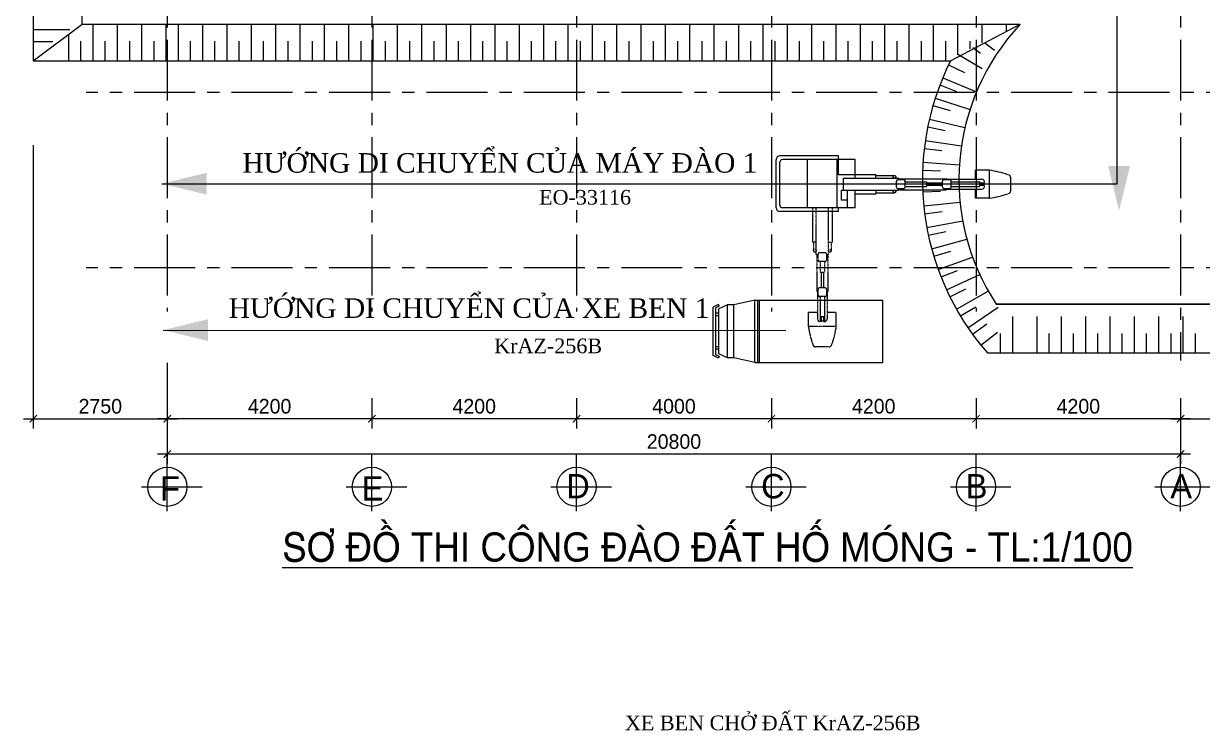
# Model space of a CAD drawing. Extents: x -134084 to 44078, y -38908 to 20492.
# Drawn here: x -4616 to 19581, y -23267 to -8756 of the extents above; entities that cross this region are included whole.
import ezdxf

# ---------------------------------------------------------------- set-up
doc = ezdxf.new("R2010")
doc.units = 0
doc.header["$MEASUREMENT"] = 0
for name, pattern in [('CENTER', [2, 1.25, -0.25, 0.25, -0.25]), ('DASHED2', [0.375, 0.25, -0.125]), ('HIDDEN', [0.375, 0.25, -0.125])]:
    doc.linetypes.add(name, pattern=pattern)
doc.layers.get('0').update_dxf_attribs({"linetype": 'CONTINUOUS'})
doc.layers.get('DEFPOINTS').update_dxf_attribs({"linetype": 'CONTINUOUS'})
for name, color, linetype in [('CHU', 3, 'CONTINUOUS'), ('D', 1, 'CONTINUOUS'), ('DIM', 8, 'CONTINUOUS'), ('K2', 4, 'CONTINUOUS'), ('KICHTHUOC', 9, 'CONTINUOUS'), ('NET-CAT', 3, 'CONTINUOUS'), ('NETMANH', 2, 'CONTINUOUS'), ('TEXT', 3, 'CONTINUOUS'), ('THAY', 4, 'CONTINUOUS'), ('THEP', 6, 'CONTINUOUS'), ('tim truc', 9, 'CONTINUOUS')]:
    doc.layers.add(name, color=color, linetype=linetype)
doc.layers.add('KICTHUOC', color=3, linetype='CONTINUOUS', lineweight=20)
doc.layers.add('MANH', color=3, linetype='CONTINUOUS', lineweight=15)
doc.styles.add('dam', font='')
doc.styles.add('H', font='')
doc.styles.add('M1', font='arial.ttf')
doc.styles.get('dam').set_extended_font_data('VNI-Helve-Condense')
doc.styles.get('H').set_extended_font_data('VNI-Avo')
doc.dimstyles.new('1-100', dxfattribs={"dimtxt": 300, "dimasz": 150, "dimexe": 200, "dimexo": 200, "dimgap": 100, "dimtad": 1, "dimtoh": 1, "dimdec": 0, "dimzin": 0, "dimdsep": 46, "dimtxsty": 'H', "dimblk": 'ARCHTICK', "dimcen": 1, "dimdle": 200, "dimclrd": 8, "dimclre": 8, "dimclrt": 3, "dimadec": 0, "dimazin": 0, "dimtfac": 1, "dimtdec": 0, "dimtix": 1, "dimtmove": 2, "dimatfit": 3, "dimldrblk": 'ARCHTICK', "dimfxl": 1, "dimtolj": 1, "dimtzin": 0, "dimarcsym": 0})

# ---------------------------------------------------------------- blocks, each defined once
blk = doc.blocks.new('_ArchTick')
at = {"color": 0, "linetype": 'ByBlock', "const_width": 0.15}
blk.add_lwpolyline([(-0.5, -0.5), (0.5, 0.5)], dxfattribs=at)
blk = doc.blocks.new('*D51')
at = {"layer": 'DEFPOINTS', "color": 0, "transparency": 16777216}
for p in [(14934, -16248), (19134, -16248), (14934, -16869)]:
    blk.add_point(p, dxfattribs=at)
at = {"layer": 'DIM', "color": 8, "lineweight": -2, "transparency": 16777216}
for p, q in [((14934, -16448), (14934, -17069)), ((19134, -16448), (19134, -17069)), ((19334, -16869), (14734, -16869))]:
    blk.add_line(p, q, dxfattribs=at)
at = {"layer": 'DIM', "color": 8, "lineweight": -2, "transparency": 16777216, "xscale": 150, "yscale": 150, "zscale": 150, "rotation": 180}
blk.add_blockref('_ArchTick', (14934, -16869), dxfattribs=at)
at = {"layer": 'DIM', "color": 8, "lineweight": -2, "transparency": 16777216, "xscale": 150, "yscale": 150, "zscale": 150}
blk.add_blockref('_ArchTick', (19134, -16869), dxfattribs=at)
at = {"layer": 'DIM', "color": 3, "transparency": 16777216, "insert": (17034, -16614), "char_height": 300, "attachment_point": 5, "style": 'H'}
blk.add_mtext('\\A1;4200', dxfattribs=at)
blk = doc.blocks.new('*D52')
at = {"layer": 'DEFPOINTS', "color": 0, "transparency": 16777216}
for p in [(-1666, -16248), (2534, -16248), (-1666, -16869)]:
    blk.add_point(p, dxfattribs=at)
at = {"layer": 'DIM', "color": 8, "lineweight": -2, "transparency": 16777216}
for p, q in [((-1666, -16448), (-1666, -17069)), ((2534, -16448), (2534, -17069)), ((2734, -16869), (-1866, -16869))]:
    blk.add_line(p, q, dxfattribs=at)
at = {"layer": 'DIM', "color": 8, "lineweight": -2, "transparency": 16777216, "xscale": 150, "yscale": 150, "zscale": 150, "rotation": 180}
blk.add_blockref('_ArchTick', (-1666, -16869), dxfattribs=at)
at = {"layer": 'DIM', "color": 8, "lineweight": -2, "transparency": 16777216, "xscale": 150, "yscale": 150, "zscale": 150}
blk.add_blockref('_ArchTick', (2534, -16869), dxfattribs=at)
at = {"layer": 'DIM', "color": 3, "transparency": 16777216, "insert": (434, -16614), "char_height": 300, "attachment_point": 5, "style": 'H'}
blk.add_mtext('\\A1;4200', dxfattribs=at)
blk = doc.blocks.new('*D53')
at = {"layer": 'DEFPOINTS', "color": 0, "transparency": 16777216}
for p in [(6734, -16248), (10734, -16248), (6734, -16869)]:
    blk.add_point(p, dxfattribs=at)
at = {"layer": 'DIM', "color": 8, "lineweight": -2, "transparency": 16777216}
for p, q in [((6734, -16448), (6734, -17069)), ((10734, -16448), (10734, -17069)), ((10934, -16869), (6534, -16869))]:
    blk.add_line(p, q, dxfattribs=at)
at = {"layer": 'DIM', "color": 8, "lineweight": -2, "transparency": 16777216, "xscale": 150, "yscale": 150, "zscale": 150, "rotation": 180}
blk.add_blockref('_ArchTick', (6734, -16869), dxfattribs=at)
at = {"layer": 'DIM', "color": 8, "lineweight": -2, "transparency": 16777216, "xscale": 150, "yscale": 150, "zscale": 150}
blk.add_blockref('_ArchTick', (10734, -16869), dxfattribs=at)
at = {"layer": 'DIM', "color": 3, "transparency": 16777216, "insert": (8734, -16614), "char_height": 300, "attachment_point": 5, "style": 'H'}
blk.add_mtext('\\A1;4000', dxfattribs=at)
blk = doc.blocks.new('*D54')
at = {"layer": 'DEFPOINTS', "color": 0, "transparency": 16777216}
for p in [(10734, -16248), (14934, -16248), (10734, -16869)]:
    blk.add_point(p, dxfattribs=at)
at = {"layer": 'DIM', "color": 8, "lineweight": -2, "transparency": 16777216}
for p, q in [((10734, -16448), (10734, -17069)), ((14934, -16448), (14934, -17069)), ((15134, -16869), (10534, -16869))]:
    blk.add_line(p, q, dxfattribs=at)
at = {"layer": 'DIM', "color": 8, "lineweight": -2, "transparency": 16777216, "xscale": 150, "yscale": 150, "zscale": 150, "rotation": 180}
blk.add_blockref('_ArchTick', (10734, -16869), dxfattribs=at)
at = {"layer": 'DIM', "color": 8, "lineweight": -2, "transparency": 16777216, "xscale": 150, "yscale": 150, "zscale": 150}
blk.add_blockref('_ArchTick', (14934, -16869), dxfattribs=at)
at = {"layer": 'DIM', "color": 3, "transparency": 16777216, "insert": (12834, -16614), "char_height": 300, "attachment_point": 5, "style": 'H'}
blk.add_mtext('\\A1;4200', dxfattribs=at)
blk = doc.blocks.new('*D55')
at = {"layer": 'DEFPOINTS', "color": 0, "transparency": 16777216}
for p in [(2534, -16248), (6734, -16248), (2534, -16869)]:
    blk.add_point(p, dxfattribs=at)
at = {"layer": 'DIM', "color": 8, "lineweight": -2, "transparency": 16777216}
for p, q in [((2534, -16448), (2534, -17069)), ((6734, -16448), (6734, -17069)), ((6934, -16869), (2334, -16869))]:
    blk.add_line(p, q, dxfattribs=at)
at = {"layer": 'DIM', "color": 8, "lineweight": -2, "transparency": 16777216, "xscale": 150, "yscale": 150, "zscale": 150, "rotation": 180}
blk.add_blockref('_ArchTick', (2534, -16869), dxfattribs=at)
at = {"layer": 'DIM', "color": 8, "lineweight": -2, "transparency": 16777216, "xscale": 150, "yscale": 150, "zscale": 150}
blk.add_blockref('_ArchTick', (6734, -16869), dxfattribs=at)
at = {"layer": 'DIM', "color": 3, "transparency": 16777216, "insert": (4634, -16614), "char_height": 300, "attachment_point": 5, "style": 'H'}
blk.add_mtext('\\A1;4200', dxfattribs=at)
blk = doc.blocks.new('*D56')
at = {"layer": 'DEFPOINTS', "color": 0, "transparency": 16777216}
for p in [(-1666, -16656), (19134, -16869), (-1666, -17593)]:
    blk.add_point(p, dxfattribs=at)
at = {"layer": 'DIM', "color": 8, "lineweight": -2, "transparency": 16777216}
for p, q in [((-1666, -16856), (-1666, -17793)), ((19134, -17069), (19134, -17793)), ((19334, -17593), (-1866, -17593))]:
    blk.add_line(p, q, dxfattribs=at)
at = {"layer": 'DIM', "color": 8, "lineweight": -2, "transparency": 16777216, "xscale": 150, "yscale": 150, "zscale": 150, "rotation": 180}
blk.add_blockref('_ArchTick', (-1666, -17593), dxfattribs=at)
at = {"layer": 'DIM', "color": 8, "lineweight": -2, "transparency": 16777216, "xscale": 150, "yscale": 150, "zscale": 150}
blk.add_blockref('_ArchTick', (19134, -17593), dxfattribs=at)
at = {"layer": 'DIM', "color": 3, "transparency": 16777216, "insert": (8734, -17338), "char_height": 300, "attachment_point": 5, "style": 'H'}
blk.add_mtext('\\A1;20800', dxfattribs=at)
blk = doc.blocks.new('*D67')
at = {"layer": 'DEFPOINTS', "color": 0, "transparency": 16777216}
for p in [(21884, -15518), (19134, -16448), (21884, -16869)]:
    blk.add_point(p, dxfattribs=at)
at = {"layer": 'THAY', "color": 8, "lineweight": -2, "transparency": 16777216}
for p, q in [((21884, -15718), (21884, -17069)), ((19134, -16648), (19134, -17069)), ((18934, -16869), (22084, -16869))]:
    blk.add_line(p, q, dxfattribs=at)
at = {"layer": 'THAY', "color": 8, "lineweight": -2, "transparency": 16777216, "xscale": 150, "yscale": 150, "zscale": 150, "rotation": 180}
blk.add_blockref('_ArchTick', (19134, -16869), dxfattribs=at)
at = {"layer": 'THAY', "color": 8, "lineweight": -2, "transparency": 16777216, "xscale": 150, "yscale": 150, "zscale": 150}
blk.add_blockref('_ArchTick', (21884, -16869), dxfattribs=at)
at = {"layer": 'THAY', "color": 3, "transparency": 16777216, "insert": (20509, -16614), "char_height": 300, "attachment_point": 5, "style": 'H'}
blk.add_mtext('\\A1;2750', dxfattribs=at)
blk = doc.blocks.new('*D68')
at = {"layer": 'DEFPOINTS', "color": 0, "transparency": 16777216}
for p in [(-4416, -11049), (-1666, -15518), (-1666, -16869)]:
    blk.add_point(p, dxfattribs=at)
at = {"layer": 'THAY', "color": 8, "lineweight": -2, "transparency": 16777216}
for p, q in [((-4416, -11249), (-4416, -17069)), ((-1666, -15718), (-1666, -17069)), ((-4616, -16869), (-1466, -16869))]:
    blk.add_line(p, q, dxfattribs=at)
at = {"layer": 'THAY', "color": 8, "lineweight": -2, "transparency": 16777216, "xscale": 150, "yscale": 150, "zscale": 150, "rotation": 180}
blk.add_blockref('_ArchTick', (-4416, -16869), dxfattribs=at)
at = {"layer": 'THAY', "color": 8, "lineweight": -2, "transparency": 16777216, "xscale": 150, "yscale": 150, "zscale": 150}
blk.add_blockref('_ArchTick', (-1666, -16869), dxfattribs=at)
at = {"layer": 'THAY', "color": 3, "transparency": 16777216, "insert": (-3041, -16614), "char_height": 300, "attachment_point": 5, "style": 'H'}
blk.add_mtext('\\A1;2750', dxfattribs=at)

msp = doc.modelspace()

# ---------------------------------------------------------------- linework, layer by layer
at = {"layer": 'D', "linetype": 'Continuous', "ltscale": 15}
for p, q in [((10390.3, -14434), (9962.1, -14532.1)), ((10390.3, -14434), (10492.2, -14434)), ((10455.7, -14434), (13022.2, -14434)), ((10455.7, -15714.1), (10455.7, -14434)), ((10492.2, -15714.1), (10492.2, -14434)), ((13022.2, -15714.1), (13022.2, -14434)), ((9647.4, -14526.1), (9536.8, -14577.5)), ((9536.8, -15570.6), (9536.8, -14577.5)), ((9662.5, -14558.8), (9595, -14590.1)), ((9595, -15557.9), (9595, -14590.1)), ((9662.5, -14558.8), (9647.4, -14526.1)), ((9831.1, -14532.1), (9653.3, -14614.7)), ((9653.3, -15533.4), (9653.3, -14614.7)), ((9962.1, -14532.1), (9831.1, -14532.1)), ((9647.4, -15622), (9536.8, -15570.6)), ((9662.5, -15589.3), (9595, -15557.9)), ((9662.5, -15589.3), (9647.4, -15622)), ((9831.1, -15616), (9653.3, -15533.4)), ((9962.1, -15616), (9831.1, -15616)), ((10390.3, -15714.1), (9962.1, -15616)), ((10390.3, -15714.1), (10492.2, -15714.1)), ((10455.7, -15714.1), (13022.2, -15714.1))]:
    msp.add_line(p, q, dxfattribs=at)
at = {"layer": 'D', "color": 3, "linetype": 'HIDDEN', "ltscale": 15}
msp.add_trace([(18095.3, -11677.1), (17870.5, -12597.1), (17645.7, -11677.1), (17870.5, -12597.1)], dxfattribs=at)
at = {"layer": 'K2'}
for p, q in [((-1666.2, -18767.3), (-1666.2, -17592.9)), ((2533.8, -18767.3), (2533.8, -17592.9)), ((6733.8, -18767.3), (6733.8, -17592.9)), ((10733.8, -18767.3), (10733.8, -17592.9)), ((14933.8, -18767.3), (14933.8, -17592.9)), ((19133.8, -18767.3), (19133.8, -17592.9)), ((-2192.9, -18265.3), (-949.6, -18265.3)), ((2007.1, -18265.3), (3250.4, -18265.3)), ((6207.1, -18265.3), (7450.4, -18265.3)), ((10207.1, -18265.3), (11450.4, -18265.3)), ((14407.1, -18265.3), (15650.4, -18265.3)), ((18607.1, -18265.3), (19850.4, -18265.3))]:
    msp.add_line(p, q, dxfattribs=at)
for centre in [(-1666.2, -18265.3), (2533.8, -18265.3), (6733.8, -18265.3), (10733.8, -18265.3), (14933.8, -18265.3), (19133.8, -18265.3)]:
    msp.add_circle(centre, 402, dxfattribs=at)
at = {"layer": 'KICHTHUOC', "linetype": 'DASHED2'}
for p, q in [((11579.5, -12536.8), (11579.5, -13243.6)), ((11653.2, -13492.9), (11653.2, -12536.8)), ((11905.4, -13493.4), (11905.4, -12536.8)), ((11979.1, -12536.8), (11979.1, -13243.6)), ((11653.2, -13243.6), (11579.5, -13243.6)), ((11599.8, -13243.6), (11599.8, -13430.6)), ((11905.4, -13243.6), (11979.1, -13243.6)), ((11958.8, -13243.6), (11958.8, -13430.6)), ((11666.2, -13505.9), (11690.7, -13505.9)), ((11666.2, -13518.8), (11666.2, -14256.4)), ((11679.1, -13505.9), (11690.7, -13505.9)), ((11690.7, -13614.3), (11690.7, -13489.5)), ((11839, -13463.6), (11716.6, -13463.6)), ((11864.9, -13489.5), (11864.9, -13505.8)), ((11892.4, -13506.4), (11864.9, -13506.4)), ((11864.9, -13506.6), (11864.9, -13614.3)), ((11867.2, -13505.9), (11879.4, -13505.9)), ((11892.4, -13518.8), (11892.4, -14256.4)), ((11839, -13640.2), (11716.6, -13640.2)), ((11732.1, -13640.2), (11732.1, -13857.9)), ((11823.4, -13640.2), (11823.4, -13857.9)), ((11732.1, -13857.9), (11823.4, -13857.9)), ((11752.9, -13857.9), (11752.9, -14183.5)), ((11802.7, -13857.9), (11802.7, -14183.5)), ((11679.1, -14269.4), (11690.7, -14269.4)), ((11679.1, -14271.9), (11679.1, -14819.1)), ((11690.7, -14334.3), (11690.7, -14209.4)), ((11839, -14183.5), (11716.6, -14183.5)), ((11864.9, -14209.4), (11864.9, -14334.3)), ((11879.4, -14269.4), (11864.9, -14269.4)), ((11864.9, -14269.4), (11866.5, -14269.4)), ((11839, -14360.2), (11716.6, -14360.2)), ((11732.1, -14362.4), (11732.1, -14869.8)), ((11823.4, -14362.4), (11823.4, -14870.7)), ((11879.4, -14282.3), (11879.4, -14819.1)), ((11679.1, -14689), (11492.6, -14689)), ((11492.6, -14972.2), (11492.6, -14689)), ((12066.4, -14689), (11879.4, -14689)), ((12066.4, -14972.2), (12066.4, -14689)), ((12066.4, -14972.2), (11492.6, -14972.2)), ((11810.5, -14777.4), (11745.1, -14777.4)), ((11752.9, -14777.4), (11752.9, -14864.5)), ((11802.7, -14864.5), (11752.9, -14864.5)), ((11802.7, -14777.4), (11802.7, -14864.5)), ((11912.7, -15393.6), (11646.2, -15393.6))]:
    msp.add_line(p, q, dxfattribs=at)
at = {"layer": 'KICHTHUOC'}
for p, q in [((10390.3, -15714.1), (10390.3, -14434)), ((9831.1, -15616), (9831.1, -14532.1)), ((9962.1, -15616), (9962.1, -14532.1))]:
    msp.add_line(p, q, dxfattribs=at)
at = {"layer": 'KICHTHUOC', "linetype": 'DASHED2'}
for centre in [(11625, -13421.8), (11933.6, -13421.8)]:
    msp.add_circle(centre, 26.7, dxfattribs=at)
for centre, radius, start, end in [((11666.2, -13492.9), 13, 180, 270), ((11679.1, -13518.8), 13, 90, 180), ((11716.6, -13489.5), 25.9, 90, 180), ((11839, -13489.5), 25.9, 0, 90), ((11879.4, -13518.8), 13, 0, 90), ((11892.4, -13493.4), 13, 270, 0.00245), ((11716.6, -13614.3), 25.9, 180, 270), ((11839, -13614.3), 25.9, 270, 0), ((11679.1, -14256.4), 13, 180, 270), ((11682.2, -14272.3), 3.08, 110.02635, 184.59249), ((11716.6, -14209.4), 25.9, 90, 180), ((11839, -14209.4), 25.9, 0, 90), ((11866.5, -14282.3), 13, 0, 90), ((11879.4, -14256.4), 13, 270, 0), ((11716.6, -14334.3), 25.9, 180, 270), ((11839, -14334.3), 25.9, 270, 0), ((13470.3, -14688.4), 1998, 188.16453, 199.34373), ((11730.2, -14818.7), 51.1, 180.40099, 296.29893), ((11745.1, -14764.5), 13, 180, 270), ((11827.6, -14819.1), 51.8, 241.24107, 0), ((11810.5, -14764.5), 13, 270, 0), ((10088.7, -14688.4), 1998, 340.65627, 351.83547), ((11646.2, -15328.8), 64.8, 199.34373, 270), ((11912.7, -15328.8), 64.8, 270, 340.65627)]:
    msp.add_arc(centre, radius, start, end, dxfattribs=at)
at = {"layer": 'KICTHUOC'}
for p, q in [((14413.2, -9518.4), (15841.7, -8768.4)), ((15108.4, -9143.4), (15314.1, -9305.2)), ((14561.8, -9387.2), (15057.8, -9680)), ((14866.7, -9248.3), (15028.6, -9360.4)), ((14370.7, -9604.8), (14700.3, -9763.6)), ((14253, -9866.5), (14945, -10155.8)), ((14193.1, -10016.1), (14534.7, -10147.2)), ((14097.5, -10286.6), (14811, -10517.8)), ((14050.1, -10440.7), (14401.3, -10543.1)), ((13942.6, -10875.6), (14301.1, -10948.6)), ((13977.1, -10718.2), (14707.3, -10889.6)), ((13871.4, -11317.9), (14234.8, -11361.1)), ((13892.8, -11158.2), (14634.6, -11268.7)), ((13845.1, -11603.6), (14593.5, -11652.5)), ((13837, -11764.6), (14202.7, -11777.6)), ((13834.4, -12051.5), (14584.3, -12038.4)), ((13839.6, -12212.6), (14205.1, -12195.4)), ((13860.7, -12498.7), (14606.9, -12423.8)), ((13879.2, -12658.8), (14242, -12611.5)), ((13923.8, -12942.2), (14661.3, -12806)), ((13955.5, -13100.3), (14313.1, -13023.1)), ((14023.4, -13379), (14747.1, -13182.3)), ((14067.9, -13533.9), (14418, -13427.5)), ((14158.6, -13806.1), (14863.7, -13550.3)), ((14215.9, -13956.8), (14555.9, -13821.8)), ((14328.7, -14220.6), (15010.2, -13907.4)), ((14398.2, -14366), (14726, -14203.4)), ((14532.4, -14619.6), (15185.7, -14251.2)), ((14613.7, -14758.8), (14926.9, -14569.7)), ((14768.4, -15000.4), (15389.1, -14579.3)), ((15348.4, -14518.4), (20883.8, -14518.4)), ((14860.9, -15132.4), (15157.4, -14918.1)), ((15035, -15360.4), (15372, -15088.6)), ((15167.5, -15518.4), (21883.8, -15518.4))]:
    msp.add_line(p, q, dxfattribs=at)
msp.add_lwpolyline([(-4416.2, -625.3), (-4416.2, -9518.4), (14413.2, -9518.4, 0.3048231), (15167.5, -15518.4)], format="xyb", dxfattribs=at)
at = {"layer": 'MANH'}
for p, q in [((10830.7, -12536.8), (10830.7, -11549)), ((12112.1, -11471.3), (10908.5, -11471.3)), ((12112.1, -11549), (12112.1, -11471.3)), ((13344.2, -11953.1), (13344.2, -11964.6)), ((12112.1, -12614.6), (12112.1, -12536.8)), ((12112.1, -12614.6), (10908.5, -12614.6))]:
    msp.add_line(p, q, dxfattribs=at)
at = {"layer": 'MANH', "color": 1}
for p, q in [((10908.5, -12485), (10908.5, -11600.9)), ((12455.3, -11549), (10960.3, -11549)), ((11471.4, -12536.8), (11471.4, -11549)), ((12081.2, -12536.8), (12081.2, -11549))]:
    msp.add_line(p, q, dxfattribs=at)
at = {"layer": 'MANH', "color": 7}
for p, q in [((9653.3, -14702), (9595, -14702)), ((9653.3, -14752.5), (9595, -14752.5)), ((9653.3, -15393), (9595, -15393)), ((9653.3, -15443.4), (9595, -15443.4))]:
    msp.add_line(p, q, dxfattribs=at)
at = {"layer": 'MANH'}
for centre, start, end in [((10908.5, -11549), 90, 180), ((10908.5, -12536.8), 180, 270)]:
    msp.add_arc(centre, 77.8, start, end, dxfattribs=at)
at = {"layer": 'MANH', "color": 1}
for centre, start, end in [((10960.3, -11600.9), 90, 180), ((10960.3, -12485), 180, 270)]:
    msp.add_arc(centre, 51.8, start, end, dxfattribs=at)
at = {"layer": 'NET-CAT'}
for p, q in [((-4416.2, -8875.3), (-3666.2, -8875.3)), ((-3188.2, -9518.4), (-3188.2, -8768.4)), ((-2688.2, -9518.4), (-2688.2, -8768.4)), ((-2188.2, -9518.4), (-2188.2, -8768.4)), ((-1688.2, -9518.4), (-1688.2, -8768.4)), ((-1438.2, -9518.4), (-1438.2, -8768.4)), ((-938.2, -9518.4), (-938.2, -8768.4)), ((-438.2, -9518.4), (-438.2, -8768.4)), ((61.8, -9518.4), (61.8, -8768.4)), ((561.8, -9518.4), (561.8, -8768.4)), ((1061.8, -9518.4), (1061.8, -8768.4)), ((1561.8, -9518.4), (1561.8, -8768.4)), ((2061.8, -9518.4), (2061.8, -8768.4)), ((2561.8, -9518.4), (2561.8, -8768.4)), ((3061.8, -9518.4), (3061.8, -8768.4)), ((3561.8, -9518.4), (3561.8, -8768.4)), ((4061.8, -9518.4), (4061.8, -8768.4)), ((4561.8, -9518.4), (4561.8, -8768.4)), ((5061.8, -9518.4), (5061.8, -8768.4)), ((5561.8, -9518.4), (5561.8, -8768.4)), ((6061.8, -9518.4), (6061.8, -8768.4)), ((6561.8, -9518.4), (6561.8, -8768.4)), ((7061.8, -9518.4), (7061.8, -8768.4)), ((7561.8, -9518.4), (7561.8, -8768.4)), ((8061.8, -9518.4), (8061.8, -8768.4)), ((8561.8, -9518.4), (8561.8, -8768.4)), ((9061.8, -9518.4), (9061.8, -8768.4)), ((9561.8, -9518.4), (9561.8, -8768.4)), ((10061.8, -9518.4), (10061.8, -8768.4)), ((10561.8, -9518.4), (10561.8, -8768.4)), ((11061.8, -9518.4), (11061.8, -8768.4)), ((11561.8, -9518.4), (11561.8, -8768.4)), ((12061.8, -9518.4), (12061.8, -8768.4)), ((12561.8, -9518.4), (12561.8, -8768.4)), ((13061.8, -9518.4), (13061.8, -8768.4)), ((13561.8, -9518.4), (13561.8, -8768.4)), ((14061.8, -9518.4), (14061.8, -8768.4)), ((14561.8, -9398.4), (14561.8, -8768.4)), ((15061.8, -9152.3), (15061.8, -8768.4)), ((15561.8, -8906.2), (15561.8, -8768.4)), ((-4416.2, -9125.3), (-4016.2, -9125.3)), ((-3688.2, -9518.4), (-3688.2, -8972.4)), ((-3438.2, -9518.4), (-3438.2, -9118.4)), ((-2938.2, -9518.4), (-2938.2, -9118.4)), ((-2438.2, -9518.4), (-2438.2, -9118.4)), ((-1938.2, -9518.4), (-1938.2, -9118.4)), ((-1188.2, -9518.4), (-1188.2, -9118.4)), ((-688.2, -9518.4), (-688.2, -9118.4)), ((-188.2, -9518.4), (-188.2, -9118.4)), ((311.8, -9518.4), (311.8, -9118.4)), ((811.8, -9518.4), (811.8, -9118.4)), ((1311.8, -9518.4), (1311.8, -9118.4)), ((1811.8, -9518.4), (1811.8, -9118.4)), ((2311.8, -9518.4), (2311.8, -9118.4)), ((2811.8, -9518.4), (2811.8, -9118.4)), ((3311.8, -9518.4), (3311.8, -9118.4)), ((3811.8, -9518.4), (3811.8, -9118.4)), ((4311.8, -9518.4), (4311.8, -9118.4)), ((4811.8, -9518.4), (4811.8, -9118.4)), ((5311.8, -9518.4), (5311.8, -9118.4)), ((5811.8, -9518.4), (5811.8, -9118.4)), ((6311.8, -9518.4), (6311.8, -9118.4)), ((6811.8, -9518.4), (6811.8, -9118.4)), ((7311.8, -9518.4), (7311.8, -9118.4)), ((7811.8, -9518.4), (7811.8, -9118.4)), ((8311.8, -9518.4), (8311.8, -9118.4)), ((8811.8, -9518.4), (8811.8, -9118.4)), ((9311.8, -9518.4), (9311.8, -9118.4)), ((9811.8, -9518.4), (9811.8, -9118.4)), ((10311.8, -9518.4), (10311.8, -9118.4)), ((10811.8, -9518.4), (10811.8, -9118.4)), ((11311.8, -9518.4), (11311.8, -9118.4)), ((11811.8, -9518.4), (11811.8, -9118.4)), ((12311.8, -9518.4), (12311.8, -9118.4)), ((12811.8, -9518.4), (12811.8, -9118.4)), ((13311.8, -9518.4), (13311.8, -9118.4)), ((13811.8, -9518.4), (13811.8, -9118.4)), ((14311.8, -9518.4), (14311.8, -9118.4)), ((14811.8, -9275.3), (14811.8, -9118.4)), ((15686.2, -15518.4), (15686.2, -14768.4)), ((16186.2, -15518.4), (16186.2, -14768.4)), ((16686.2, -15518.4), (16686.2, -14768.4)), ((17186.2, -15518.4), (17186.2, -14768.4)), ((17686.2, -15518.4), (17686.2, -14768.4)), ((18186.2, -15518.4), (18186.2, -14768.4)), ((18686.2, -15518.4), (18686.2, -14768.4)), ((19186.2, -15518.4), (19186.2, -14768.4)), ((15436.2, -15518.4), (15436.2, -15118.4)), ((16436.2, -15518.4), (16436.2, -15118.4)), ((16936.2, -15518.4), (16936.2, -15118.4)), ((17436.2, -15518.4), (17436.2, -15118.4)), ((17936.2, -15518.4), (17936.2, -15118.4)), ((18436.2, -15518.4), (18436.2, -15118.4)), ((18936.2, -15518.4), (18936.2, -15118.4)), ((19436.2, -15518.4), (19436.2, -15118.4))]:
    msp.add_line(p, q, dxfattribs=at)
at = {"layer": 'NETMANH'}
msp.add_line((-1748.5, -15048.4), (11032, -15055.2), dxfattribs=at)
msp.add_lwpolyline([(-1776.4, -12042.9), (17834, -12042.9), (17834, -3484.6), (-1666.2, -3484.6)], dxfattribs=at)
at = {"layer": 'THAY'}
for p, q in [((-4416.2, -9518.4), (-3416.2, -8768.4)), ((-3416.2, -8768.4), (15841.7, -8768.4))]:
    msp.add_line(p, q, dxfattribs=at)
for points in [[(15348.4, 14581.6), (20883.8, 14581.6), (20883.8, -14518.4), (15348.4, -14518.4)], [(-3416.2, -8768.4), (-3416.2, 8831.6)]]:
    msp.add_lwpolyline(points, dxfattribs=at)
msp.add_arc((19254, -11957.3), 4670.5, 136.93913, 213.25522, dxfattribs=at)
for points in [[(-856.4, -12267.7), (-1776.4, -12042.9), (-856.4, -11818.1), (-1776.4, -12042.9)], [(-828.5, -15273.2), (-1748.5, -15048.4), (-828.5, -14823.6), (-1748.5, -15048.4)]]:
    msp.add_trace(points, dxfattribs=at)
at = {"layer": 'THEP', "color": 1}
for p, q in [((12112.1, -11862.1), (12112.1, -11549)), ((12455.3, -11927.2), (12455.3, -11549)), ((12455.3, -11853.4), (12878, -11853.4)), ((12878, -11927.2), (12878, -11853.4)), ((14925.6, -11953.1), (14925.6, -11766.5)), ((15208.8, -11766.5), (14925.6, -11766.5)), ((15208.8, -12340.3), (15208.8, -11766.5)), ((12455.3, -11862.1), (12112.1, -11862.1)), ((12216.5, -11927.2), (13331.3, -11927.2)), ((12216.5, -12179.3), (12216.5, -11927.2)), ((12878, -11873.7), (13261.7, -11873.7)), ((13301.9, -12112.9), (13301.9, -11990.5)), ((13452.7, -11964.6), (13327.8, -11964.6)), ((13344.2, -11940.1), (13344.2, -11964.6)), ((13357.2, -11940.1), (14318.2, -11940.1)), ((13478.6, -12112.9), (13478.6, -11990.5)), ((13478.6, -12006.1), (13919.7, -12006.1)), ((13478.6, -12097.4), (13919.7, -12097.4)), ((13919.7, -12006.1), (13919.7, -12097.4)), ((13919.7, -12026.8), (14245.3, -12026.8)), ((13919.7, -12076.6), (14245.3, -12076.6)), ((14245.3, -12112.9), (14245.3, -11990.5)), ((14396.1, -11964.6), (14271.2, -11964.6)), ((14331.2, -11953.1), (14331.2, -11964.6)), ((14333.7, -11953.1), (15055.7, -11953.1)), ((14422, -12112.9), (14422, -11990.5)), ((14424.2, -12006.1), (15001.1, -12006.1)), ((14424.2, -12097.4), (15001.1, -12097.4)), ((15014.1, -12084.4), (15014.1, -12019)), ((15014.1, -12026.8), (15101.2, -12026.8)), ((15014.1, -12076.6), (15101.2, -12076.6)), ((15101.2, -12076.6), (15101.2, -12026.8)), ((15645.9, -12186.6), (15645.9, -11920.2)), ((12170.6, -12179.3), (13331.8, -12179.3)), ((12170.6, -12380.5), (12170.6, -12179.3)), ((12295.1, -12536.8), (12295.1, -12179.3)), ((12455.3, -12536.8), (12455.3, -12179.3)), ((12455.3, -12253.1), (12878, -12253.1)), ((12878, -12179.3), (12878, -12253.1)), ((12878, -12232.8), (13261.7, -12232.8)), ((13327.8, -12138.8), (13344.2, -12138.8)), ((13344.7, -12166.4), (13344.7, -12138.8)), ((13345, -12138.8), (13452.7, -12138.8)), ((13359.9, -12141.2), (13359.9, -12153.4)), ((13372.9, -12166.4), (14318.2, -12166.4)), ((14271.2, -12138.8), (14396.1, -12138.8)), ((14331.2, -12150.4), (14331.2, -12138.8)), ((14334.4, -12153.4), (15055.7, -12153.4)), ((14925.6, -12340.3), (14925.6, -12153.4)), ((15208.8, -12340.3), (14925.6, -12340.3)), ((12455.3, -12536.8), (10960.3, -12536.8)), ((12295.1, -12380.5), (12170.6, -12380.5))]:
    msp.add_line(p, q, dxfattribs=at)
for centre in [(13260.1, -11900.7), (13260.1, -12205.8)]:
    msp.add_circle(centre, 26.7, dxfattribs=at)
for centre, radius, start, end in [((14925.1, -13744.2), 1998, 70.65627, 81.83547), ((13327.8, -11990.5), 25.9, 90, 180), ((13331.3, -11940.1), 13, 0, 90), ((13357.2, -11953.1), 13, 90, 180), ((13452.7, -11990.5), 25.9, 0, 90), ((14271.2, -11990.5), 25.9, 90, 180), ((14318.2, -11953.1), 13, 0, 90), ((14334.1, -11956.2), 3.13, 97.65472, 159.64799), ((14396.1, -11990.5), 25.9, 0, 90), ((15001.1, -12019), 13, 0, 90), ((15001.1, -12084.4), 13, 270, 0), ((15055.4, -12004.2), 51.1, 333.70107, 89.59901), ((15055.7, -12101.6), 51.8, 270, 28.75893), ((15581.1, -11920.2), 64.8, 0, 70.65627), ((13327.8, -12112.9), 25.9, 180, 270), ((13331.8, -12166.4), 13, 270, 0), ((13372.9, -12153.4), 13, 180, 270), ((13452.7, -12112.9), 25.9, 270, 0), ((14271.2, -12112.9), 25.9, 180, 270), ((14311.3, -12147.5), 20.1, 290.20188, 351.77621), ((14333.7, -12150.9), 2.58, 167.32687, 286.97231), ((14396.1, -12112.9), 25.9, 270, 0), ((14925.1, -10362.6), 1998, 278.16453, 289.34373), ((15581.1, -12186.6), 64.8, 289.34373, 0)]:
    msp.add_arc(centre, radius, start, end, dxfattribs=at)
at = {"layer": 'tim truc', "linetype": 'CENTER', "ltscale": 1000}
for p, q in [((-1666.2, 16911.5), (-1666.2, -14669.3)), ((2533.8, 16911.5), (2533.8, -14669.3)), ((6733.8, 16911.5), (6733.8, -14669.3)), ((10733.8, 16911.5), (10733.8, -14669.3)), ((14933.8, 16911.5), (14933.8, -14669.3)), ((19133.8, 16911.5), (19133.8, -14669.3)), ((19133.8, 16911.5), (19133.8, -15669.3)), ((22905, -10168.4), (-3334.7, -10168.4)), ((22905, -13768.4), (-3334.7, -13768.4))]:
    msp.add_line(p, q, dxfattribs=at)

# ---------------------------------------------------------------- texts
at = {"layer": 'CHU', "style": 'H'}
for s, p in [('F', (-1813.8, -18547.3)), ('E', (2322.2, -18547.3)), ('D', (6522.2, -18502.8)), ('C', (10522.2, -18502.8)), ('B', (14722.2, -18502.8)), ('A', (18922.2, -18502.8))]:
    msp.add_text(s, height=500, dxfattribs=at).set_placement(p)
at = {"layer": 'CHU', "style": 'dam', "width": 1.1}
msp.add_text('%%USÔ ÑOÀ THI COÂNG ÑAØO ÑAÁT HOÁ MOÙNG - TL:1/100', height=600, dxfattribs=at).set_placement((693.7, -19801.6))
at = {"layer": 'TEXT', "linetype": 'Continuous', "attachment_point": 5, "style": 'M1'}
for s, insert, char_height in [('{\\fVNI-Times|b0|i0|c0|p2;HÖÔÙNG DI CHUYEÅN CUÛA MAÙY ÑAØO 1 }', (5161.9, -11619.2), 400), ('{\\fVNI-Times|b0|i0|c0|p2;EO-33116}', (6908.9, -12323.7), 300), ('{\\fVNI-Times|b0|i0|c0|p2;HÖÔÙNG DI CHUYEÅN CUÛA XE BEN 1}', (4527.8, -14600.3), 400), ('{\\fVNI-Times|b0|i0|c0|p2;KrAZ-256B}', (6151.7, -15374.7), 300), ('{\\fVNI-Times|b0|i0|c0|p2;XE BEN CHÔÛ ÑAÁT KrAZ-256B}', (10761.4, -23114.7), 300)]:
    msp.add_mtext(s, dxfattribs=dict(at, insert=insert, char_height=char_height))

# ---------------------------------------------------------------- dimensions: what is measured, and where the dimension line sits
at = {"layer": 'DIM'}
for base, p1, p2, picture, middle in [((-1666.2, -16869.2), (2533.8, -16248.1), (-1666.2, -16248.1), '*D52', (433.8, -16613.9)), ((2533.8, -16869.2), (6733.8, -16248.1), (2533.8, -16248.1), '*D55', (4633.8, -16613.9)), ((6733.8, -16869.2), (10733.8, -16248.1), (6733.8, -16248.1), '*D53', (8733.8, -16613.9)), ((10733.8, -16869.2), (14933.8, -16248.1), (10733.8, -16248.1), '*D54', (12833.8, -16613.9)), ((14933.8, -16869.2), (19133.8, -16248.1), (14933.8, -16248.1), '*D51', (17033.8, -16613.9)), ((-1666.2, -17592.9), (19133.8, -16869.2), (-1666.2, -16655.6), '*D56', (8733.8, -17337.7))]:
    dim = msp.add_linear_dim(base=base, p1=p1, p2=p2, angle=180, dimstyle='1-100', dxfattribs=at)
    dim.commit()
    dim.dimension.update_dxf_attribs({"geometry": picture, "text_midpoint": middle})
at = {"layer": 'THAY'}
for base, p1, p2, picture, middle in [((-1666.2, -16869.2), (-4416.2, -11049.1), (-1666.2, -15518.4), '*D68', (-3041.2, -16613.9)), ((21883.8, -16869.2), (19133.8, -16448.1), (21883.8, -15518.4), '*D67', (20508.8, -16613.9))]:
    dim = msp.add_linear_dim(base=base, p1=p1, p2=p2, dimstyle='1-100', dxfattribs=at)
    dim.commit()
    dim.dimension.update_dxf_attribs({"geometry": picture, "text_midpoint": middle})

doc.saveas('drawing.dxf')
